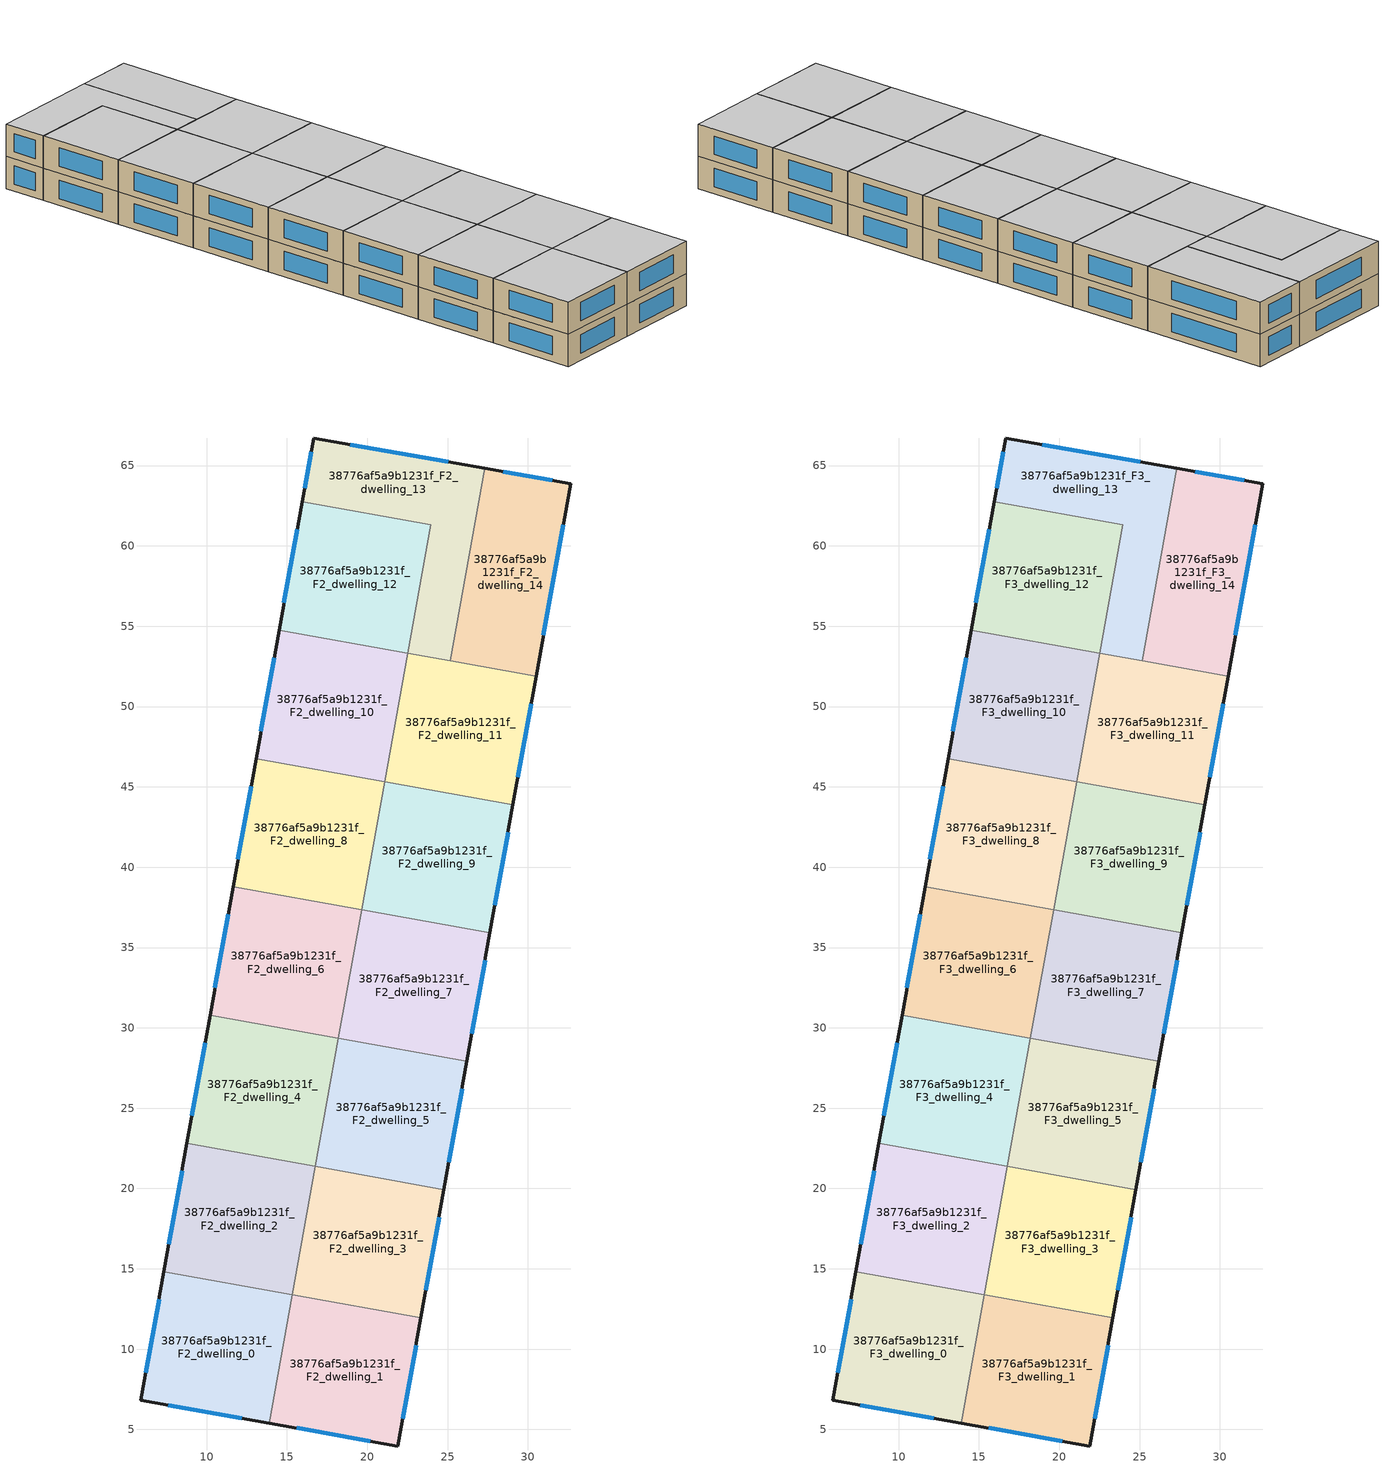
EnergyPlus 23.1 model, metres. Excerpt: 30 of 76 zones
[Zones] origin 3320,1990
38776af5a9b1231f_F2_dwelling_0
 floor to 38776af5a9b1231f_F1_dwelling_0 (EU_floor_Construction): 15.34,13.38 13.91,5.39 5.91,6.82 7.34,14.82 z6
 wall outside (EU_wall_Construction): 7.34,14.82 5.91,6.82 13.91,5.39 z6:9
 wall to 38776af5a9b1231f_F2_dwelling_1 (EU_wall_Construction): 13.91,5.39 15.34,13.38 z6:9
 wall to 38776af5a9b1231f_F2_dwelling_2 (EU_wall_Construction): 15.34,13.38 7.34,14.82 z6:9
 window (EU_Window_Construction): 7.62,6.52 12.19,5.7 / 7.04,13.1 6.22,8.53 z6.64:8.36
38776af5a9b1231f_F2_dwelling_1
 floor to 38776af5a9b1231f_F1_dwelling_1 (EU_floor_Construction): 23.34,11.95 21.91,3.97 13.91,5.39 15.34,13.38 z6
 wall outside (EU_wall_Construction): 13.91,5.39 21.91,3.97 23.34,11.95 z6:9
 wall to 38776af5a9b1231f_F2_dwelling_3 (EU_wall_Construction): 23.34,11.95 15.34,13.38 z6:9
 window (EU_Window_Construction): 15.62,5.09 20.19,4.27 / 22.22,5.68 23.03,10.24 z6.64:8.36
38776af5a9b1231f_F2_dwelling_10
 floor to 38776af5a9b1231f_F1_dwelling_10 (EU_floor_Construction): 22.51,53.32 21.07,45.33 13.07,46.76 14.51,54.75 z6
 wall outside (EU_wall_Construction): 14.51,54.75 13.07,46.76 z6:9
 wall to 38776af5a9b1231f_F2_dwelling_8 (EU_wall_Construction): 13.07,46.76 21.07,45.33 z6:9
 wall to 38776af5a9b1231f_F2_dwelling_12 (EU_wall_Construction): 22.51,53.32 14.51,54.75 z6:9
 wall to 38776af5a9b1231f_F2_dwelling_11 (EU_wall_Construction): 21.07,45.33 22.51,53.32 z6:9
 window (EU_Window_Construction): 14.2,53.04 13.38,48.47 z6.64:8.36
38776af5a9b1231f_F2_dwelling_11
 floor to 38776af5a9b1231f_F1_dwelling_11 (EU_floor_Construction): 30.5,51.88 29.07,43.89 21.07,45.33 22.51,53.32 z6
 wall outside (EU_wall_Construction): 29.07,43.89 30.5,51.88 z6:9
 wall to 38776af5a9b1231f_F2_dwelling_9 (EU_wall_Construction): 21.07,45.33 29.07,43.89 z6:9
 wall to 38776af5a9b1231f_F2_dwelling_14 (EU_wall_Construction): 30.5,51.88 25.18,52.84 z6:9
 wall to 38776af5a9b1231f_F2_dwelling_13 (EU_wall_Construction): 25.17,52.84 22.51,53.32 z6:9
 window (EU_Window_Construction): 29.38,45.6 30.2,50.17 z6.64:8.36
38776af5a9b1231f_F2_dwelling_12
 floor to 38776af5a9b1231f_F1_dwelling_12 (EU_floor_Construction): 23.94,61.3 22.51,53.32 14.51,54.75 15.94,62.74 z6
 wall outside (EU_wall_Construction): 15.94,62.74 14.51,54.75 z6:9
 wall to 38776af5a9b1231f_F2_dwelling_13 (EU_wall_Construction): 22.51,53.32 23.94,61.3 15.94,62.74 z6:9
 window (EU_Window_Construction): 15.63,61.03 14.81,56.46 z6.64:8.36
38776af5a9b1231f_F2_dwelling_13
 floor to 38776af5a9b1231f_F1_dwelling_13 (EU_floor_Construction): 27.32,64.82 25.17,52.84 22.51,53.32 23.94,61.3 15.94,62.74 16.65,66.72 z6
 wall outside (EU_wall_Construction): 27.32,64.82 16.65,66.72 15.94,62.74 z6:9
 wall to 38776af5a9b1231f_F2_dwelling_14 (EU_wall_Construction): 25.17,52.84 27.32,64.82 z6:9
 window (EU_Window_Construction): 16.5,65.87 16.09,63.59 / 25.04,65.23 18.94,66.31 z6.64:8.36
38776af5a9b1231f_F2_dwelling_14
 floor to 38776af5a9b1231f_F1_dwelling_14 (EU_floor_Construction): 32.65,63.88 30.5,51.88 25.17,52.84 27.32,64.82 z6
 wall outside (EU_wall_Construction): 30.5,51.88 32.65,63.88 27.32,64.82 z6:9
 window (EU_Window_Construction): 31.51,64.08 28.47,64.62 / 30.96,54.45 32.19,61.31 z6.64:8.36
38776af5a9b1231f_F2_dwelling_2
 floor to 38776af5a9b1231f_F1_dwelling_2 (EU_floor_Construction): 16.78,21.37 15.34,13.38 7.34,14.82 8.78,22.8 z6
 wall outside (EU_wall_Construction): 8.78,22.8 7.34,14.82 z6:9
 wall to 38776af5a9b1231f_F2_dwelling_4 (EU_wall_Construction): 16.78,21.37 8.78,22.8 z6:9
 wall to 38776af5a9b1231f_F2_dwelling_3 (EU_wall_Construction): 15.34,13.38 16.78,21.37 z6:9
 window (EU_Window_Construction): 8.47,21.09 7.65,16.53 z6.64:8.36
38776af5a9b1231f_F2_dwelling_3
 floor to 38776af5a9b1231f_F1_dwelling_3 (EU_floor_Construction): 24.77,19.93 23.34,11.95 15.34,13.38 16.78,21.37 z6
 wall outside (EU_wall_Construction): 23.34,11.95 24.77,19.93 z6:9
 wall to 38776af5a9b1231f_F2_dwelling_5 (EU_wall_Construction): 24.77,19.93 16.78,21.37 z6:9
 window (EU_Window_Construction): 23.65,13.66 24.47,18.22 z6.64:8.36
38776af5a9b1231f_F2_dwelling_4
 floor to 38776af5a9b1231f_F1_dwelling_4 (EU_floor_Construction): 18.21,29.35 16.78,21.37 8.78,22.8 10.21,30.79 z6
 wall outside (EU_wall_Construction): 10.21,30.79 8.78,22.8 z6:9
 wall to 38776af5a9b1231f_F2_dwelling_6 (EU_wall_Construction): 18.21,29.35 10.21,30.79 z6:9
 wall to 38776af5a9b1231f_F2_dwelling_5 (EU_wall_Construction): 16.78,21.37 18.21,29.35 z6:9
 window (EU_Window_Construction): 9.9,29.08 9.08,24.51 z6.64:8.36
38776af5a9b1231f_F2_dwelling_5
 floor to 38776af5a9b1231f_F1_dwelling_5 (EU_floor_Construction): 26.21,27.92 24.77,19.93 16.78,21.37 18.21,29.35 z6
 wall outside (EU_wall_Construction): 24.77,19.93 26.21,27.92 z6:9
 wall to 38776af5a9b1231f_F2_dwelling_7 (EU_wall_Construction): 26.21,27.92 18.21,29.35 z6:9
 window (EU_Window_Construction): 25.08,21.64 25.9,26.21 z6.64:8.36
38776af5a9b1231f_F2_dwelling_6
 floor to 38776af5a9b1231f_F1_dwelling_6 (EU_floor_Construction): 19.64,37.34 18.21,29.35 10.21,30.79 11.64,38.78 z6
 wall outside (EU_wall_Construction): 11.64,38.78 10.21,30.79 z6:9
 wall to 38776af5a9b1231f_F2_dwelling_8 (EU_wall_Construction): 19.64,37.34 11.64,38.78 z6:9
 wall to 38776af5a9b1231f_F2_dwelling_7 (EU_wall_Construction): 18.21,29.35 19.64,37.34 z6:9
 window (EU_Window_Construction): 11.33,37.07 10.52,32.5 z6.64:8.36
38776af5a9b1231f_F2_dwelling_7
 floor to 38776af5a9b1231f_F1_dwelling_7 (EU_floor_Construction): 27.64,35.91 26.21,27.92 18.21,29.35 19.64,37.34 z6
 wall outside (EU_wall_Construction): 26.21,27.92 27.64,35.91 z6:9
 wall to 38776af5a9b1231f_F2_dwelling_9 (EU_wall_Construction): 27.64,35.91 19.64,37.34 z6:9
 window (EU_Window_Construction): 26.51,29.63 27.33,34.2 z6.64:8.36
38776af5a9b1231f_F2_dwelling_8
 floor to 38776af5a9b1231f_F1_dwelling_8 (EU_floor_Construction): 21.07,45.33 19.64,37.34 11.64,38.78 13.07,46.76 z6
 wall outside (EU_wall_Construction): 13.07,46.76 11.64,38.78 z6:9
 wall to 38776af5a9b1231f_F2_dwelling_9 (EU_wall_Construction): 19.64,37.34 21.07,45.33 z6:9
 window (EU_Window_Construction): 12.77,45.05 11.95,40.49 z6.64:8.36
38776af5a9b1231f_F2_dwelling_9
 floor to 38776af5a9b1231f_F1_dwelling_9 (EU_floor_Construction): 29.07,43.89 27.64,35.91 19.64,37.34 21.07,45.33 z6
 wall outside (EU_wall_Construction): 27.64,35.91 29.07,43.89 z6:9
 window (EU_Window_Construction): 27.94,37.62 28.76,42.18 z6.64:8.36
38776af5a9b1231f_F3_dwelling_0
 floor to 38776af5a9b1231f_F2_dwelling_0 (EU_floor_Construction): 15.34,13.38 13.91,5.39 5.91,6.82 7.34,14.82 z9
 wall outside (EU_wall_Construction): 7.34,14.82 5.91,6.82 13.91,5.39 z9:12
 wall to 38776af5a9b1231f_F3_dwelling_1 (EU_wall_Construction): 13.91,5.39 15.34,13.38 z9:12
 wall to 38776af5a9b1231f_F3_dwelling_2 (EU_wall_Construction): 15.34,13.38 7.34,14.82 z9:12
 window (EU_Window_Construction): 7.62,6.52 12.19,5.7 / 7.04,13.1 6.22,8.53 z9.64:11.36
 ceiling to 38776af5a9b1231f_F4_dwelling_0 (EU_floor_Construction): 13.91,5.39 15.34,13.38 7.34,14.82 5.91,6.82 z12
38776af5a9b1231f_F3_dwelling_1
 floor to 38776af5a9b1231f_F2_dwelling_1 (EU_floor_Construction): 23.34,11.95 21.91,3.97 13.91,5.39 15.34,13.38 z9
 wall outside (EU_wall_Construction): 13.91,5.39 21.91,3.97 23.34,11.95 z9:12
 wall to 38776af5a9b1231f_F3_dwelling_3 (EU_wall_Construction): 23.34,11.95 15.34,13.38 z9:12
 window (EU_Window_Construction): 15.62,5.09 20.19,4.27 / 22.22,5.68 23.03,10.24 z9.64:11.36
 ceiling to 38776af5a9b1231f_F4_dwelling_1 (EU_floor_Construction): 21.91,3.97 23.34,11.95 15.34,13.38 13.91,5.39 z12
38776af5a9b1231f_F3_dwelling_10
 floor to 38776af5a9b1231f_F2_dwelling_10 (EU_floor_Construction): 22.51,53.32 21.07,45.33 13.07,46.76 14.51,54.75 z9
 wall outside (EU_wall_Construction): 14.51,54.75 13.07,46.76 z9:12
 wall to 38776af5a9b1231f_F3_dwelling_8 (EU_wall_Construction): 13.07,46.76 21.07,45.33 z9:12
 wall to 38776af5a9b1231f_F3_dwelling_12 (EU_wall_Construction): 22.51,53.32 14.51,54.75 z9:12
 wall to 38776af5a9b1231f_F3_dwelling_11 (EU_wall_Construction): 21.07,45.33 22.51,53.32 z9:12
 window (EU_Window_Construction): 14.2,53.04 13.38,48.47 z9.64:11.36
 ceiling to 38776af5a9b1231f_F4_dwelling_10 (EU_floor_Construction): 21.07,45.33 22.51,53.32 14.51,54.75 13.07,46.76 z12
38776af5a9b1231f_F3_dwelling_11
 floor to 38776af5a9b1231f_F2_dwelling_11 (EU_floor_Construction): 30.5,51.88 29.07,43.89 21.07,45.33 22.51,53.32 z9
 wall outside (EU_wall_Construction): 29.07,43.89 30.5,51.88 z9:12
 wall to 38776af5a9b1231f_F3_dwelling_9 (EU_wall_Construction): 21.07,45.33 29.07,43.89 z9:12
 wall to 38776af5a9b1231f_F3_dwelling_14 (EU_wall_Construction): 30.5,51.88 25.18,52.84 z9:12
 wall to 38776af5a9b1231f_F3_dwelling_13 (EU_wall_Construction): 25.17,52.84 22.51,53.32 z9:12
 window (EU_Window_Construction): 29.38,45.6 30.2,50.17 z9.64:11.36
 ceiling to 38776af5a9b1231f_F4_dwelling_11 (EU_floor_Construction): 29.07,43.89 30.5,51.88 22.51,53.32 21.07,45.33 z12
38776af5a9b1231f_F3_dwelling_12
 floor to 38776af5a9b1231f_F2_dwelling_12 (EU_floor_Construction): 23.94,61.3 22.51,53.32 14.51,54.75 15.94,62.74 z9
 wall outside (EU_wall_Construction): 15.94,62.74 14.51,54.75 z9:12
 wall to 38776af5a9b1231f_F3_dwelling_13 (EU_wall_Construction): 22.51,53.32 23.94,61.3 15.94,62.74 z9:12
 window (EU_Window_Construction): 15.63,61.03 14.81,56.46 z9.64:11.36
 ceiling to 38776af5a9b1231f_F4_dwelling_12 (EU_floor_Construction): 22.51,53.32 23.94,61.3 15.94,62.74 14.51,54.75 z12
38776af5a9b1231f_F3_dwelling_13
 floor to 38776af5a9b1231f_F2_dwelling_13 (EU_floor_Construction): 27.32,64.82 25.17,52.84 22.51,53.32 23.94,61.3 15.94,62.74 16.65,66.72 z9
 wall outside (EU_wall_Construction): 27.32,64.82 16.65,66.72 15.94,62.74 z9:12
 wall to 38776af5a9b1231f_F3_dwelling_14 (EU_wall_Construction): 25.17,52.84 27.32,64.82 z9:12
 window (EU_Window_Construction): 16.5,65.87 16.09,63.59 / 25.04,65.23 18.94,66.31 z9.64:11.36
 ceiling to 38776af5a9b1231f_F4_dwelling_13 (EU_floor_Construction): 25.17,52.84 27.32,64.82 16.65,66.72 15.94,62.74 23.94,61.3 22.51,53.32 z12
38776af5a9b1231f_F3_dwelling_14
 floor to 38776af5a9b1231f_F2_dwelling_14 (EU_floor_Construction): 32.65,63.88 30.5,51.88 25.17,52.84 27.32,64.82 z9
 wall outside (EU_wall_Construction): 30.5,51.88 32.65,63.88 27.32,64.82 z9:12
 window (EU_Window_Construction): 31.51,64.08 28.47,64.62 / 30.96,54.45 32.19,61.31 z9.64:11.36
 ceiling to 38776af5a9b1231f_F4_dwelling_14 (EU_floor_Construction): 30.5,51.88 32.65,63.88 27.32,64.82 25.17,52.84 z12
38776af5a9b1231f_F3_dwelling_2
 floor to 38776af5a9b1231f_F2_dwelling_2 (EU_floor_Construction): 16.78,21.37 15.34,13.38 7.34,14.82 8.78,22.8 z9
 wall outside (EU_wall_Construction): 8.78,22.8 7.34,14.82 z9:12
 wall to 38776af5a9b1231f_F3_dwelling_4 (EU_wall_Construction): 16.78,21.37 8.78,22.8 z9:12
 wall to 38776af5a9b1231f_F3_dwelling_3 (EU_wall_Construction): 15.34,13.38 16.78,21.37 z9:12
 window (EU_Window_Construction): 8.47,21.09 7.65,16.53 z9.64:11.36
 ceiling to 38776af5a9b1231f_F4_dwelling_2 (EU_floor_Construction): 15.34,13.38 16.78,21.37 8.78,22.8 7.34,14.82 z12
38776af5a9b1231f_F3_dwelling_3
 floor to 38776af5a9b1231f_F2_dwelling_3 (EU_floor_Construction): 24.77,19.93 23.34,11.95 15.34,13.38 16.78,21.37 z9
 wall outside (EU_wall_Construction): 23.34,11.95 24.77,19.93 z9:12
 wall to 38776af5a9b1231f_F3_dwelling_5 (EU_wall_Construction): 24.77,19.93 16.78,21.37 z9:12
 window (EU_Window_Construction): 23.65,13.66 24.47,18.22 z9.64:11.36
 ceiling to 38776af5a9b1231f_F4_dwelling_3 (EU_floor_Construction): 23.34,11.95 24.77,19.93 16.78,21.37 15.34,13.38 z12
38776af5a9b1231f_F3_dwelling_4
 floor to 38776af5a9b1231f_F2_dwelling_4 (EU_floor_Construction): 18.21,29.35 16.78,21.37 8.78,22.8 10.21,30.79 z9
 wall outside (EU_wall_Construction): 10.21,30.79 8.78,22.8 z9:12
 wall to 38776af5a9b1231f_F3_dwelling_6 (EU_wall_Construction): 18.21,29.35 10.21,30.79 z9:12
 wall to 38776af5a9b1231f_F3_dwelling_5 (EU_wall_Construction): 16.78,21.37 18.21,29.35 z9:12
 window (EU_Window_Construction): 9.9,29.08 9.08,24.51 z9.64:11.36
 ceiling to 38776af5a9b1231f_F4_dwelling_4 (EU_floor_Construction): 16.78,21.37 18.21,29.35 10.21,30.79 8.78,22.8 z12
38776af5a9b1231f_F3_dwelling_5
 floor to 38776af5a9b1231f_F2_dwelling_5 (EU_floor_Construction): 26.21,27.92 24.77,19.93 16.78,21.37 18.21,29.35 z9
 wall outside (EU_wall_Construction): 24.77,19.93 26.21,27.92 z9:12
 wall to 38776af5a9b1231f_F3_dwelling_7 (EU_wall_Construction): 26.21,27.92 18.21,29.35 z9:12
 window (EU_Window_Construction): 25.08,21.64 25.9,26.21 z9.64:11.36
 ceiling to 38776af5a9b1231f_F4_dwelling_5 (EU_floor_Construction): 24.77,19.93 26.21,27.92 18.21,29.35 16.78,21.37 z12
38776af5a9b1231f_F3_dwelling_6
 floor to 38776af5a9b1231f_F2_dwelling_6 (EU_floor_Construction): 19.64,37.34 18.21,29.35 10.21,30.79 11.64,38.78 z9
 wall outside (EU_wall_Construction): 11.64,38.78 10.21,30.79 z9:12
 wall to 38776af5a9b1231f_F3_dwelling_8 (EU_wall_Construction): 19.64,37.34 11.64,38.78 z9:12
 wall to 38776af5a9b1231f_F3_dwelling_7 (EU_wall_Construction): 18.21,29.35 19.64,37.34 z9:12
 window (EU_Window_Construction): 11.33,37.07 10.52,32.5 z9.64:11.36
 ceiling to 38776af5a9b1231f_F4_dwelling_6 (EU_floor_Construction): 18.21,29.35 19.64,37.34 11.64,38.78 10.21,30.79 z12
38776af5a9b1231f_F3_dwelling_7
 floor to 38776af5a9b1231f_F2_dwelling_7 (EU_floor_Construction): 27.64,35.91 26.21,27.92 18.21,29.35 19.64,37.34 z9
 wall outside (EU_wall_Construction): 26.21,27.92 27.64,35.91 z9:12
 wall to 38776af5a9b1231f_F3_dwelling_9 (EU_wall_Construction): 27.64,35.91 19.64,37.34 z9:12
 window (EU_Window_Construction): 26.51,29.63 27.33,34.2 z9.64:11.36
 ceiling to 38776af5a9b1231f_F4_dwelling_7 (EU_floor_Construction): 26.21,27.92 27.64,35.91 19.64,37.34 18.21,29.35 z12
38776af5a9b1231f_F3_dwelling_8
 floor to 38776af5a9b1231f_F2_dwelling_8 (EU_floor_Construction): 21.07,45.33 19.64,37.34 11.64,38.78 13.07,46.76 z9
 wall outside (EU_wall_Construction): 13.07,46.76 11.64,38.78 z9:12
 wall to 38776af5a9b1231f_F3_dwelling_9 (EU_wall_Construction): 19.64,37.34 21.07,45.33 z9:12
 window (EU_Window_Construction): 12.77,45.05 11.95,40.49 z9.64:11.36
 ceiling to 38776af5a9b1231f_F4_dwelling_8 (EU_floor_Construction): 19.64,37.34 21.07,45.33 13.07,46.76 11.64,38.78 z12
38776af5a9b1231f_F3_dwelling_9
 floor to 38776af5a9b1231f_F2_dwelling_9 (EU_floor_Construction): 29.07,43.89 27.64,35.91 19.64,37.34 21.07,45.33 z9
 wall outside (EU_wall_Construction): 27.64,35.91 29.07,43.89 z9:12
 window (EU_Window_Construction): 27.94,37.62 28.76,42.18 z9.64:11.36
 ceiling to 38776af5a9b1231f_F4_dwelling_9 (EU_floor_Construction): 27.64,35.91 29.07,43.89 21.07,45.33 19.64,37.34 z12
[Building]
EU S2 Campaign: North Axis=0; Terrain=City; Solar Distribution=FullExterior
[Site:Location]
Yerevan-Zvartnots.Intl.AP: Latitude=40.15; Longitude=44.383; Time Zone=4; Elevation=854
[SizingPeriod:WeatherFileDays]
AnnualSizingPeriod: Begin Month=1; Begin Day of Month=1; End Month=12; End Day of Month=31; Day of Week for Start Day=Monday; Use Weather File Daylight Saving Period=No; Use Weather File Rain and Snow Indicators=No
[MATERIAL]
EU_InternalMass_Material: Roughness=MediumRough; Thickness=0.1; Conductivity=1; Density=1800; Specific Heat=900; Thermal Absorptance=0.9; Solar Absorptance=0.7; Visible Absorptance=0.7
[MATERIAL:NOMASS] Roughness=MediumRough; Thermal Absorptance=0.9; Solar Absorptance=0.7; Visible Absorptance=0.7
Name | Thermal Resistance
EU_wall_NoMass | 1.05043
EU_floor_NoMass | 0.478065
[WINDOWMATERIAL:SIMPLEGLAZINGSYSTEM]
EU_Window_SimpleGlazing: UFactor=2.5566; Solar Heat Gain Coefficient=0.75; Visible Transmittance=0.75
[CONSTRUCTION]
EU_wall_Construction: EU_wall_NoMass
EU_floor_Construction: EU_floor_NoMass
EU_Window_Construction: EU_Window_SimpleGlazing
EU_InternalMass_Construction: EU_InternalMass_Material
[ZONE] Type=1; Multiplier=1; Ceiling Height=autocalculate; Floor Area=autocalculate; Part of Total Floor Area=Yes
Name | Volume
38776af5a9b1231f_F2_dwelling_0; 38776af5a9b1231f_F3_dwelling_0 | 197.811
38776af5a9b1231f_F2_dwelling_1; 38776af5a9b1231f_F3_dwelling_1 | 197.821
38776af5a9b1231f_F2_dwelling_10; 38776af5a9b1231f_F3_dwelling_10 | 197.833
38776af5a9b1231f_F2_dwelling_11; 38776af5a9b1231f_F3_dwelling_11 | 197.829
38776af5a9b1231f_F2_dwelling_12; 38776af5a9b1231f_F3_dwelling_12 | 197.809
38776af5a9b1231f_F2_dwelling_13; 38776af5a9b1231f_F3_dwelling_13; 38776af5a9b1231f_F2_dwelling_4; 38776af5a9b1231f_F3_dwelling_4 | 197.795
38776af5a9b1231f_F2_dwelling_14; 38776af5a9b1231f_F3_dwelling_14; 38776af5a9b1231f_F2_dwelling_6; 38776af5a9b1231f_F3_dwelling_6 | 197.818
38776af5a9b1231f_F2_dwelling_2; 38776af5a9b1231f_F3_dwelling_2 | 197.832
38776af5a9b1231f_F2_dwelling_3; 38776af5a9b1231f_F3_dwelling_3 | 197.804
38776af5a9b1231f_F2_dwelling_5; 38776af5a9b1231f_F3_dwelling_5 | 197.776
38776af5a9b1231f_F2_dwelling_7; 38776af5a9b1231f_F3_dwelling_7; 38776af5a9b1231f_F2_dwelling_9; 38776af5a9b1231f_F3_dwelling_9 | 197.791
38776af5a9b1231f_F2_dwelling_8; 38776af5a9b1231f_F3_dwelling_8 | 197.819
[INTERNALMASS] Construction=EU_InternalMass_Construction
Name | Zone or ZoneList | Surface Area
38776af5a9b1231f_F2_dwelling_0_EU_InternalMass | 38776af5a9b1231f_F2_dwelling_0 | 65.9365
38776af5a9b1231f_F2_dwelling_1_EU_InternalMass | 38776af5a9b1231f_F2_dwelling_1 | 65.9409
38776af5a9b1231f_F2_dwelling_2_EU_InternalMass | 38776af5a9b1231f_F2_dwelling_2 | 65.942
38776af5a9b1231f_F2_dwelling_3_EU_InternalMass | 38776af5a9b1231f_F2_dwelling_3 | 65.9333
38776af5a9b1231f_F2_dwelling_4_EU_InternalMass | 38776af5a9b1231f_F2_dwelling_4 | 65.9337
38776af5a9b1231f_F2_dwelling_5_EU_InternalMass | 38776af5a9b1231f_F2_dwelling_5 | 65.9255
38776af5a9b1231f_F2_dwelling_6_EU_InternalMass | 38776af5a9b1231f_F2_dwelling_6 | 65.94
38776af5a9b1231f_F2_dwelling_7_EU_InternalMass | 38776af5a9b1231f_F2_dwelling_7 | 65.9299
38776af5a9b1231f_F2_dwelling_8_EU_InternalMass | 38776af5a9b1231f_F2_dwelling_8 | 65.938
38776af5a9b1231f_F2_dwelling_9_EU_InternalMass | 38776af5a9b1231f_F2_dwelling_9 | 65.9319
38776af5a9b1231f_F2_dwelling_10_EU_InternalMass | 38776af5a9b1231f_F2_dwelling_10 | 65.9457
38776af5a9b1231f_F2_dwelling_11_EU_InternalMass | 38776af5a9b1231f_F2_dwelling_11 | 65.9362
38776af5a9b1231f_F2_dwelling_12_EU_InternalMass | 38776af5a9b1231f_F2_dwelling_12 | 65.938
38776af5a9b1231f_F2_dwelling_13_EU_InternalMass | 38776af5a9b1231f_F2_dwelling_13 | 65.9317
38776af5a9b1231f_F2_dwelling_14_EU_InternalMass | 38776af5a9b1231f_F2_dwelling_14 | 65.9374
38776af5a9b1231f_F3_dwelling_0_EU_InternalMass | 38776af5a9b1231f_F3_dwelling_0 | 65.9365
38776af5a9b1231f_F3_dwelling_1_EU_InternalMass | 38776af5a9b1231f_F3_dwelling_1 | 65.9409
38776af5a9b1231f_F3_dwelling_2_EU_InternalMass | 38776af5a9b1231f_F3_dwelling_2 | 65.942
38776af5a9b1231f_F3_dwelling_3_EU_InternalMass | 38776af5a9b1231f_F3_dwelling_3 | 65.9333
38776af5a9b1231f_F3_dwelling_4_EU_InternalMass | 38776af5a9b1231f_F3_dwelling_4 | 65.9337
38776af5a9b1231f_F3_dwelling_5_EU_InternalMass | 38776af5a9b1231f_F3_dwelling_5 | 65.9255
38776af5a9b1231f_F3_dwelling_6_EU_InternalMass | 38776af5a9b1231f_F3_dwelling_6 | 65.94
38776af5a9b1231f_F3_dwelling_7_EU_InternalMass | 38776af5a9b1231f_F3_dwelling_7 | 65.9299
38776af5a9b1231f_F3_dwelling_8_EU_InternalMass | 38776af5a9b1231f_F3_dwelling_8 | 65.938
38776af5a9b1231f_F3_dwelling_9_EU_InternalMass | 38776af5a9b1231f_F3_dwelling_9 | 65.9319
38776af5a9b1231f_F3_dwelling_10_EU_InternalMass | 38776af5a9b1231f_F3_dwelling_10 | 65.9457
38776af5a9b1231f_F3_dwelling_11_EU_InternalMass | 38776af5a9b1231f_F3_dwelling_11 | 65.9362
38776af5a9b1231f_F3_dwelling_12_EU_InternalMass | 38776af5a9b1231f_F3_dwelling_12 | 65.938
38776af5a9b1231f_F3_dwelling_13_EU_InternalMass | 38776af5a9b1231f_F3_dwelling_13 | 65.9317
38776af5a9b1231f_F3_dwelling_14_EU_InternalMass | 38776af5a9b1231f_F3_dwelling_14 | 65.9374
[OTHEREQUIPMENT] Fuel Type=Electricity; Design Level Calculation Method=Watts/Area; Power per Zone Floor Area=1; Fraction Latent=0; Fraction Radiant=0; Fraction Lost=0; Carbon Dioxide Generation Rate=0; EndUse Subcategory=EU_Step8_InternalGains
Name | Zone or ZoneList or Space or SpaceList | Schedule
EU_Step8_InternalGain_38776af5a9b1231f_F2_dwelling_0_f000 | 38776af5a9b1231f_F2_dwelling_0 | EU_Step8_GainSchedule_38776af5a9b1231f_F2_dwelling_0_f000
EU_Step8_InternalGain_38776af5a9b1231f_F2_dwelling_1_f000 | 38776af5a9b1231f_F2_dwelling_1 | EU_Step8_GainSchedule_38776af5a9b1231f_F2_dwelling_1_f000
EU_Step8_InternalGain_38776af5a9b1231f_F2_dwelling_2_f000 | 38776af5a9b1231f_F2_dwelling_2 | EU_Step8_GainSchedule_38776af5a9b1231f_F2_dwelling_2_f000
EU_Step8_InternalGain_38776af5a9b1231f_F2_dwelling_3_f000 | 38776af5a9b1231f_F2_dwelling_3 | EU_Step8_GainSchedule_38776af5a9b1231f_F2_dwelling_3_f000
EU_Step8_InternalGain_38776af5a9b1231f_F2_dwelling_4_f000 | 38776af5a9b1231f_F2_dwelling_4 | EU_Step8_GainSchedule_38776af5a9b1231f_F2_dwelling_4_f000
EU_Step8_InternalGain_38776af5a9b1231f_F2_dwelling_5_f000 | 38776af5a9b1231f_F2_dwelling_5 | EU_Step8_GainSchedule_38776af5a9b1231f_F2_dwelling_5_f000
EU_Step8_InternalGain_38776af5a9b1231f_F2_dwelling_6_f000 | 38776af5a9b1231f_F2_dwelling_6 | EU_Step8_GainSchedule_38776af5a9b1231f_F2_dwelling_6_f000
EU_Step8_InternalGain_38776af5a9b1231f_F2_dwelling_7_f000 | 38776af5a9b1231f_F2_dwelling_7 | EU_Step8_GainSchedule_38776af5a9b1231f_F2_dwelling_7_f000
EU_Step8_InternalGain_38776af5a9b1231f_F2_dwelling_8_f000 | 38776af5a9b1231f_F2_dwelling_8 | EU_Step8_GainSchedule_38776af5a9b1231f_F2_dwelling_8_f000
EU_Step8_InternalGain_38776af5a9b1231f_F2_dwelling_9_f000 | 38776af5a9b1231f_F2_dwelling_9 | EU_Step8_GainSchedule_38776af5a9b1231f_F2_dwelling_9_f000
EU_Step8_InternalGain_38776af5a9b1231f_F2_dwelling_10_f000 | 38776af5a9b1231f_F2_dwelling_10 | EU_Step8_GainSchedule_38776af5a9b1231f_F2_dwelling_10_f000
EU_Step8_InternalGain_38776af5a9b1231f_F2_dwelling_11_f000 | 38776af5a9b1231f_F2_dwelling_11 | EU_Step8_GainSchedule_38776af5a9b1231f_F2_dwelling_11_f000
EU_Step8_InternalGain_38776af5a9b1231f_F2_dwelling_12_f000 | 38776af5a9b1231f_F2_dwelling_12 | EU_Step8_GainSchedule_38776af5a9b1231f_F2_dwelling_12_f000
EU_Step8_InternalGain_38776af5a9b1231f_F2_dwelling_13_f000 | 38776af5a9b1231f_F2_dwelling_13 | EU_Step8_GainSchedule_38776af5a9b1231f_F2_dwelling_13_f000
EU_Step8_InternalGain_38776af5a9b1231f_F2_dwelling_14_f000 | 38776af5a9b1231f_F2_dwelling_14 | EU_Step8_GainSchedule_38776af5a9b1231f_F2_dwelling_14_f000
EU_Step8_InternalGain_38776af5a9b1231f_F3_dwelling_0_f000 | 38776af5a9b1231f_F3_dwelling_0 | EU_Step8_GainSchedule_38776af5a9b1231f_F3_dwelling_0_f000
EU_Step8_InternalGain_38776af5a9b1231f_F3_dwelling_1_f000 | 38776af5a9b1231f_F3_dwelling_1 | EU_Step8_GainSchedule_38776af5a9b1231f_F3_dwelling_1_f000
EU_Step8_InternalGain_38776af5a9b1231f_F3_dwelling_2_f000 | 38776af5a9b1231f_F3_dwelling_2 | EU_Step8_GainSchedule_38776af5a9b1231f_F3_dwelling_2_f000
EU_Step8_InternalGain_38776af5a9b1231f_F3_dwelling_3_f000 | 38776af5a9b1231f_F3_dwelling_3 | EU_Step8_GainSchedule_38776af5a9b1231f_F3_dwelling_3_f000
EU_Step8_InternalGain_38776af5a9b1231f_F3_dwelling_4_f000 | 38776af5a9b1231f_F3_dwelling_4 | EU_Step8_GainSchedule_38776af5a9b1231f_F3_dwelling_4_f000
EU_Step8_InternalGain_38776af5a9b1231f_F3_dwelling_5_f000 | 38776af5a9b1231f_F3_dwelling_5 | EU_Step8_GainSchedule_38776af5a9b1231f_F3_dwelling_5_f000
EU_Step8_InternalGain_38776af5a9b1231f_F3_dwelling_6_f000 | 38776af5a9b1231f_F3_dwelling_6 | EU_Step8_GainSchedule_38776af5a9b1231f_F3_dwelling_6_f000
EU_Step8_InternalGain_38776af5a9b1231f_F3_dwelling_7_f000 | 38776af5a9b1231f_F3_dwelling_7 | EU_Step8_GainSchedule_38776af5a9b1231f_F3_dwelling_7_f000
EU_Step8_InternalGain_38776af5a9b1231f_F3_dwelling_8_f000 | 38776af5a9b1231f_F3_dwelling_8 | EU_Step8_GainSchedule_38776af5a9b1231f_F3_dwelling_8_f000
EU_Step8_InternalGain_38776af5a9b1231f_F3_dwelling_9_f000 | 38776af5a9b1231f_F3_dwelling_9 | EU_Step8_GainSchedule_38776af5a9b1231f_F3_dwelling_9_f000
EU_Step8_InternalGain_38776af5a9b1231f_F3_dwelling_10_f000 | 38776af5a9b1231f_F3_dwelling_10 | EU_Step8_GainSchedule_38776af5a9b1231f_F3_dwelling_10_f000
EU_Step8_InternalGain_38776af5a9b1231f_F3_dwelling_11_f000 | 38776af5a9b1231f_F3_dwelling_11 | EU_Step8_GainSchedule_38776af5a9b1231f_F3_dwelling_11_f000
EU_Step8_InternalGain_38776af5a9b1231f_F3_dwelling_12_f000 | 38776af5a9b1231f_F3_dwelling_12 | EU_Step8_GainSchedule_38776af5a9b1231f_F3_dwelling_12_f000
EU_Step8_InternalGain_38776af5a9b1231f_F3_dwelling_13_f000 | 38776af5a9b1231f_F3_dwelling_13 | EU_Step8_GainSchedule_38776af5a9b1231f_F3_dwelling_13_f000
EU_Step8_InternalGain_38776af5a9b1231f_F3_dwelling_14_f000 | 38776af5a9b1231f_F3_dwelling_14 | EU_Step8_GainSchedule_38776af5a9b1231f_F3_dwelling_14_f000
[ZONEVENTILATION:DESIGNFLOWRATE] Schedule=EU_AlwaysOn; Design Flow Rate Calculation Method=AirChanges/Hour; Air Changes per Hour=0.557805; Ventilation Type=Natural; Fan Pressure Rise=0; Fan Total Efficiency=1; Constant Term Coefficient=1; Temperature Term Coefficient=0; Velocity Term Coefficient=0; Velocity Squared Term Coefficient=0; Minimum Indoor Temperature=-100; Maximum Indoor Temperature=100; Delta Temperature=-100; Minimum Outdoor Temperature=-100; Maximum Outdoor Temperature=100; Maximum Wind Speed=40
Name | Zone or ZoneList or Space or SpaceList
EU_ConstantAir_38776af5a9b1231f_F2_dwelling_0 | 38776af5a9b1231f_F2_dwelling_0
EU_ConstantAir_38776af5a9b1231f_F2_dwelling_1 | 38776af5a9b1231f_F2_dwelling_1
EU_ConstantAir_38776af5a9b1231f_F2_dwelling_2 | 38776af5a9b1231f_F2_dwelling_2
EU_ConstantAir_38776af5a9b1231f_F2_dwelling_3 | 38776af5a9b1231f_F2_dwelling_3
EU_ConstantAir_38776af5a9b1231f_F2_dwelling_4 | 38776af5a9b1231f_F2_dwelling_4
EU_ConstantAir_38776af5a9b1231f_F2_dwelling_5 | 38776af5a9b1231f_F2_dwelling_5
EU_ConstantAir_38776af5a9b1231f_F2_dwelling_6 | 38776af5a9b1231f_F2_dwelling_6
EU_ConstantAir_38776af5a9b1231f_F2_dwelling_7 | 38776af5a9b1231f_F2_dwelling_7
EU_ConstantAir_38776af5a9b1231f_F2_dwelling_8 | 38776af5a9b1231f_F2_dwelling_8
EU_ConstantAir_38776af5a9b1231f_F2_dwelling_9 | 38776af5a9b1231f_F2_dwelling_9
EU_ConstantAir_38776af5a9b1231f_F2_dwelling_10 | 38776af5a9b1231f_F2_dwelling_10
EU_ConstantAir_38776af5a9b1231f_F2_dwelling_11 | 38776af5a9b1231f_F2_dwelling_11
EU_ConstantAir_38776af5a9b1231f_F2_dwelling_12 | 38776af5a9b1231f_F2_dwelling_12
EU_ConstantAir_38776af5a9b1231f_F2_dwelling_13 | 38776af5a9b1231f_F2_dwelling_13
EU_ConstantAir_38776af5a9b1231f_F2_dwelling_14 | 38776af5a9b1231f_F2_dwelling_14
EU_ConstantAir_38776af5a9b1231f_F3_dwelling_0 | 38776af5a9b1231f_F3_dwelling_0
EU_ConstantAir_38776af5a9b1231f_F3_dwelling_1 | 38776af5a9b1231f_F3_dwelling_1
EU_ConstantAir_38776af5a9b1231f_F3_dwelling_2 | 38776af5a9b1231f_F3_dwelling_2
EU_ConstantAir_38776af5a9b1231f_F3_dwelling_3 | 38776af5a9b1231f_F3_dwelling_3
EU_ConstantAir_38776af5a9b1231f_F3_dwelling_4 | 38776af5a9b1231f_F3_dwelling_4
EU_ConstantAir_38776af5a9b1231f_F3_dwelling_5 | 38776af5a9b1231f_F3_dwelling_5
EU_ConstantAir_38776af5a9b1231f_F3_dwelling_6 | 38776af5a9b1231f_F3_dwelling_6
EU_ConstantAir_38776af5a9b1231f_F3_dwelling_7 | 38776af5a9b1231f_F3_dwelling_7
EU_ConstantAir_38776af5a9b1231f_F3_dwelling_8 | 38776af5a9b1231f_F3_dwelling_8
EU_ConstantAir_38776af5a9b1231f_F3_dwelling_9 | 38776af5a9b1231f_F3_dwelling_9
EU_ConstantAir_38776af5a9b1231f_F3_dwelling_10 | 38776af5a9b1231f_F3_dwelling_10
EU_ConstantAir_38776af5a9b1231f_F3_dwelling_11 | 38776af5a9b1231f_F3_dwelling_11
EU_ConstantAir_38776af5a9b1231f_F3_dwelling_12 | 38776af5a9b1231f_F3_dwelling_12
EU_ConstantAir_38776af5a9b1231f_F3_dwelling_13 | 38776af5a9b1231f_F3_dwelling_13
EU_ConstantAir_38776af5a9b1231f_F3_dwelling_14 | 38776af5a9b1231f_F3_dwelling_14
[HVACTEMPLATE:THERMOSTAT] Constant Heating Setpoint=20; Constant Cooling Setpoint=50
EU_HeatOnly_38776af5a9b1231f_F0_dwelling_13; EU_HeatOnly_38776af5a9b1231f_F0_dwelling_14; EU_HeatOnly_38776af5a9b1231f_F0_dwelling_15; EU_HeatOnly_38776af5a9b1231f_F1_dwelling_0; EU_HeatOnly_38776af5a9b1231f_F1_dwelling_1; EU_HeatOnly_38776af5a9b1231f_F1_dwelling_2; EU_HeatOnly_38776af5a9b1231f_F1_dwelling_3; EU_HeatOnly_38776af5a9b1231f_F1_dwelling_4; EU_HeatOnly_38776af5a9b1231f_F1_dwelling_5; EU_HeatOnly_38776af5a9b1231f_F1_dwelling_6; EU_HeatOnly_38776af5a9b1231f_F1_dwelling_7; EU_HeatOnly_38776af5a9b1231f_F1_dwelling_8; EU_HeatOnly_38776af5a9b1231f_F1_dwelling_9; EU_HeatOnly_38776af5a9b1231f_F1_dwelling_10; EU_HeatOnly_38776af5a9b1231f_F1_dwelling_11; EU_HeatOnly_38776af5a9b1231f_F1_dwelling_12; EU_HeatOnly_38776af5a9b1231f_F1_dwelling_13; EU_HeatOnly_38776af5a9b1231f_F1_dwelling_14; EU_HeatOnly_38776af5a9b1231f_F2_dwelling_0; EU_HeatOnly_38776af5a9b1231f_F2_dwelling_1; EU_HeatOnly_38776af5a9b1231f_F2_dwelling_2; EU_HeatOnly_38776af5a9b1231f_F2_dwelling_3; EU_HeatOnly_38776af5a9b1231f_F2_dwelling_4; EU_HeatOnly_38776af5a9b1231f_F2_dwelling_5; EU_HeatOnly_38776af5a9b1231f_F2_dwelling_6; EU_HeatOnly_38776af5a9b1231f_F2_dwelling_7; EU_HeatOnly_38776af5a9b1231f_F2_dwelling_8; EU_HeatOnly_38776af5a9b1231f_F2_dwelling_9; EU_HeatOnly_38776af5a9b1231f_F2_dwelling_10; EU_HeatOnly_38776af5a9b1231f_F2_dwelling_11; EU_HeatOnly_38776af5a9b1231f_F2_dwelling_12; EU_HeatOnly_38776af5a9b1231f_F2_dwelling_13; EU_HeatOnly_38776af5a9b1231f_F2_dwelling_14; EU_HeatOnly_38776af5a9b1231f_F3_dwelling_0; EU_HeatOnly_38776af5a9b1231f_F3_dwelling_1; EU_HeatOnly_38776af5a9b1231f_F3_dwelling_2; EU_HeatOnly_38776af5a9b1231f_F3_dwelling_3; EU_HeatOnly_38776af5a9b1231f_F3_dwelling_4; EU_HeatOnly_38776af5a9b1231f_F3_dwelling_5; EU_HeatOnly_38776af5a9b1231f_F3_dwelling_6; EU_HeatOnly_38776af5a9b1231f_F3_dwelling_7; EU_HeatOnly_38776af5a9b1231f_F3_dwelling_8; EU_HeatOnly_38776af5a9b1231f_F3_dwelling_9; EU_HeatOnly_38776af5a9b1231f_F3_dwelling_10; EU_HeatOnly_38776af5a9b1231f_F3_dwelling_11; EU_HeatOnly_38776af5a9b1231f_F3_dwelling_12; EU_HeatOnly_38776af5a9b1231f_F3_dwelling_13; EU_HeatOnly_38776af5a9b1231f_F3_dwelling_14; EU_HeatOnly_38776af5a9b1231f_F4_dwelling_0; EU_HeatOnly_38776af5a9b1231f_F4_dwelling_1; EU_HeatOnly_38776af5a9b1231f_F4_dwelling_2; EU_HeatOnly_38776af5a9b1231f_F4_dwelling_3; EU_HeatOnly_38776af5a9b1231f_F4_dwelling_4; EU_HeatOnly_38776af5a9b1231f_F4_dwelling_5; EU_HeatOnly_38776af5a9b1231f_F4_dwelling_6; EU_HeatOnly_38776af5a9b1231f_F4_dwelling_7; EU_HeatOnly_38776af5a9b1231f_F4_dwelling_8; EU_HeatOnly_38776af5a9b1231f_F4_dwelling_9; EU_HeatOnly_38776af5a9b1231f_F4_dwelling_10; EU_HeatOnly_38776af5a9b1231f_F4_dwelling_11; EU_HeatOnly_38776af5a9b1231f_F4_dwelling_12; EU_HeatOnly_38776af5a9b1231f_F4_dwelling_13; EU_HeatOnly_38776af5a9b1231f_F4_dwelling_14
[HVACTEMPLATE:ZONE:IDEALLOADSAIRSYSTEM] System Availability Schedule=EU_AlwaysOn; Maximum Heating Supply Air Temperature=50; Minimum Cooling Supply Air Temperature=13; Maximum Heating Supply Air Humidity Ratio=0.0156; Minimum Cooling Supply Air Humidity Ratio=0.0077; Heating Limit=NoLimit; Cooling Limit=NoLimit; Heating Availability Schedule=EU_AlwaysOn; Cooling Availability Schedule=EU_CoolingOff; Dehumidification Control Type=ConstantSensibleHeatRatio; Cooling Sensible Heat Ratio=0.7; Dehumidification Setpoint=60; Humidification Control Type=None; Humidification Setpoint=30; Outdoor Air Method=None; Outdoor Air Flow Rate per Person=0.00944; Outdoor Air Flow Rate per Zone Floor Area=0; Outdoor Air Flow Rate per Zone=0; Demand Controlled Ventilation Type=None; Outdoor Air Economizer Type=NoEconomizer; Heat Recovery Type=None; Sensible Heat Recovery Effectiveness=0.7; Latent Heat Recovery Effectiveness=0.65
Name | Template Thermostat
38776af5a9b1231f_F2_dwelling_0 | EU_HeatOnly_38776af5a9b1231f_F2_dwelling_0
38776af5a9b1231f_F2_dwelling_1 | EU_HeatOnly_38776af5a9b1231f_F2_dwelling_1
38776af5a9b1231f_F2_dwelling_2 | EU_HeatOnly_38776af5a9b1231f_F2_dwelling_2
38776af5a9b1231f_F2_dwelling_3 | EU_HeatOnly_38776af5a9b1231f_F2_dwelling_3
38776af5a9b1231f_F2_dwelling_4 | EU_HeatOnly_38776af5a9b1231f_F2_dwelling_4
38776af5a9b1231f_F2_dwelling_5 | EU_HeatOnly_38776af5a9b1231f_F2_dwelling_5
38776af5a9b1231f_F2_dwelling_6 | EU_HeatOnly_38776af5a9b1231f_F2_dwelling_6
38776af5a9b1231f_F2_dwelling_7 | EU_HeatOnly_38776af5a9b1231f_F2_dwelling_7
38776af5a9b1231f_F2_dwelling_8 | EU_HeatOnly_38776af5a9b1231f_F2_dwelling_8
38776af5a9b1231f_F2_dwelling_9 | EU_HeatOnly_38776af5a9b1231f_F2_dwelling_9
38776af5a9b1231f_F2_dwelling_10 | EU_HeatOnly_38776af5a9b1231f_F2_dwelling_10
38776af5a9b1231f_F2_dwelling_11 | EU_HeatOnly_38776af5a9b1231f_F2_dwelling_11
38776af5a9b1231f_F2_dwelling_12 | EU_HeatOnly_38776af5a9b1231f_F2_dwelling_12
38776af5a9b1231f_F2_dwelling_13 | EU_HeatOnly_38776af5a9b1231f_F2_dwelling_13
38776af5a9b1231f_F2_dwelling_14 | EU_HeatOnly_38776af5a9b1231f_F2_dwelling_14
38776af5a9b1231f_F3_dwelling_0 | EU_HeatOnly_38776af5a9b1231f_F3_dwelling_0
38776af5a9b1231f_F3_dwelling_1 | EU_HeatOnly_38776af5a9b1231f_F3_dwelling_1
38776af5a9b1231f_F3_dwelling_2 | EU_HeatOnly_38776af5a9b1231f_F3_dwelling_2
38776af5a9b1231f_F3_dwelling_3 | EU_HeatOnly_38776af5a9b1231f_F3_dwelling_3
38776af5a9b1231f_F3_dwelling_4 | EU_HeatOnly_38776af5a9b1231f_F3_dwelling_4
38776af5a9b1231f_F3_dwelling_5 | EU_HeatOnly_38776af5a9b1231f_F3_dwelling_5
38776af5a9b1231f_F3_dwelling_6 | EU_HeatOnly_38776af5a9b1231f_F3_dwelling_6
38776af5a9b1231f_F3_dwelling_7 | EU_HeatOnly_38776af5a9b1231f_F3_dwelling_7
38776af5a9b1231f_F3_dwelling_8 | EU_HeatOnly_38776af5a9b1231f_F3_dwelling_8
38776af5a9b1231f_F3_dwelling_9 | EU_HeatOnly_38776af5a9b1231f_F3_dwelling_9
38776af5a9b1231f_F3_dwelling_10 | EU_HeatOnly_38776af5a9b1231f_F3_dwelling_10
38776af5a9b1231f_F3_dwelling_11 | EU_HeatOnly_38776af5a9b1231f_F3_dwelling_11
38776af5a9b1231f_F3_dwelling_12 | EU_HeatOnly_38776af5a9b1231f_F3_dwelling_12
38776af5a9b1231f_F3_dwelling_13 | EU_HeatOnly_38776af5a9b1231f_F3_dwelling_13
38776af5a9b1231f_F3_dwelling_14 | EU_HeatOnly_38776af5a9b1231f_F3_dwelling_14
[SIZING:ZONE] Zone Cooling Design Supply Air Temperature Input Method=SupplyAirTemperature; Zone Cooling Design Supply Air Temperature=13; Zone Heating Design Supply Air Temperature Input Method=SupplyAirTemperature; Zone Heating Design Supply Air Temperature=50; Zone Cooling Design Supply Air Humidity Ratio=0.008; Zone Heating Design Supply Air Humidity Ratio=0.008; Cooling Design Air Flow Method=DesignDay; Cooling Design Air Flow Rate=0; Cooling Minimum Air Flow per Zone Floor Area=0.000762; Cooling Minimum Air Flow=0; Cooling Minimum Air Flow Fraction=0.2; Heating Design Air Flow Method=DesignDay; Heating Design Air Flow Rate=0; Heating Maximum Air Flow per Zone Floor Area=0.002032; Heating Maximum Air Flow=0.141576; Heating Maximum Air Flow Fraction=0.3; Account for Dedicated Outdoor Air System=No; Dedicated Outdoor Air System Control Strategy=NeutralSupplyAir; Dedicated Outdoor Air Low Setpoint Temperature for Design=autosize; Dedicated Outdoor Air High Setpoint Temperature for Design=autosize; Zone Load Sizing Method=Sensible Load Only No Latent Load; Zone Latent Cooling Design Supply Air Humidity Ratio Input Method=HumidityRatioDifference; Zone Cooling Design Supply Air Humidity Ratio Difference=0.005; Zone Latent Heating Design Supply Air Humidity Ratio Input Method=HumidityRatioDifference; Zone Humidification Design Supply Air Humidity Ratio Difference=0.005
38776af5a9b1231f_F2_dwelling_0; 38776af5a9b1231f_F2_dwelling_1; 38776af5a9b1231f_F2_dwelling_2; 38776af5a9b1231f_F2_dwelling_3; 38776af5a9b1231f_F2_dwelling_4; 38776af5a9b1231f_F2_dwelling_5; 38776af5a9b1231f_F2_dwelling_6; 38776af5a9b1231f_F2_dwelling_7; 38776af5a9b1231f_F2_dwelling_8; 38776af5a9b1231f_F2_dwelling_9; 38776af5a9b1231f_F2_dwelling_10; 38776af5a9b1231f_F2_dwelling_11; 38776af5a9b1231f_F2_dwelling_12; 38776af5a9b1231f_F2_dwelling_13; 38776af5a9b1231f_F2_dwelling_14; 38776af5a9b1231f_F3_dwelling_0; 38776af5a9b1231f_F3_dwelling_1; 38776af5a9b1231f_F3_dwelling_2; 38776af5a9b1231f_F3_dwelling_3; 38776af5a9b1231f_F3_dwelling_4; 38776af5a9b1231f_F3_dwelling_5; 38776af5a9b1231f_F3_dwelling_6; 38776af5a9b1231f_F3_dwelling_7; 38776af5a9b1231f_F3_dwelling_8; 38776af5a9b1231f_F3_dwelling_9; 38776af5a9b1231f_F3_dwelling_10; 38776af5a9b1231f_F3_dwelling_11; 38776af5a9b1231f_F3_dwelling_12; 38776af5a9b1231f_F3_dwelling_13; 38776af5a9b1231f_F3_dwelling_14
[SCHEDULE:CONSTANT]
Name | Hourly Value
EU_AlwaysOn | 1
EU_CoolingOff | 0
[SCHEDULE:FILE] Column Number=1; Rows to Skip at Top=0; Number of Hours of Data=8760; Column Separator=Comma; Interpolate to Timestep=No; Minutes per Item=60; Adjust Schedule for Daylight Savings=Yes
Name | File
EU_Step8_GainSchedule_38776af5a9b1231f_F2_dwelling_0_f000 | ../../schedules/38776af5a9b1231f/38776af5a9b1231f_F2_dwelling_0_f000_gain.csv
EU_Step8_GainSchedule_38776af5a9b1231f_F2_dwelling_1_f000 | ../../schedules/38776af5a9b1231f/38776af5a9b1231f_F2_dwelling_1_f000_gain.csv
EU_Step8_GainSchedule_38776af5a9b1231f_F2_dwelling_2_f000 | ../../schedules/38776af5a9b1231f/38776af5a9b1231f_F2_dwelling_2_f000_gain.csv
EU_Step8_GainSchedule_38776af5a9b1231f_F2_dwelling_3_f000 | ../../schedules/38776af5a9b1231f/38776af5a9b1231f_F2_dwelling_3_f000_gain.csv
EU_Step8_GainSchedule_38776af5a9b1231f_F2_dwelling_4_f000 | ../../schedules/38776af5a9b1231f/38776af5a9b1231f_F2_dwelling_4_f000_gain.csv
EU_Step8_GainSchedule_38776af5a9b1231f_F2_dwelling_5_f000 | ../../schedules/38776af5a9b1231f/38776af5a9b1231f_F2_dwelling_5_f000_gain.csv
EU_Step8_GainSchedule_38776af5a9b1231f_F2_dwelling_6_f000 | ../../schedules/38776af5a9b1231f/38776af5a9b1231f_F2_dwelling_6_f000_gain.csv
EU_Step8_GainSchedule_38776af5a9b1231f_F2_dwelling_7_f000 | ../../schedules/38776af5a9b1231f/38776af5a9b1231f_F2_dwelling_7_f000_gain.csv
EU_Step8_GainSchedule_38776af5a9b1231f_F2_dwelling_8_f000 | ../../schedules/38776af5a9b1231f/38776af5a9b1231f_F2_dwelling_8_f000_gain.csv
EU_Step8_GainSchedule_38776af5a9b1231f_F2_dwelling_9_f000 | ../../schedules/38776af5a9b1231f/38776af5a9b1231f_F2_dwelling_9_f000_gain.csv
EU_Step8_GainSchedule_38776af5a9b1231f_F2_dwelling_10_f000 | ../../schedules/38776af5a9b1231f/38776af5a9b1231f_F2_dwelling_10_f000_gain.csv
EU_Step8_GainSchedule_38776af5a9b1231f_F2_dwelling_11_f000 | ../../schedules/38776af5a9b1231f/38776af5a9b1231f_F2_dwelling_11_f000_gain.csv
EU_Step8_GainSchedule_38776af5a9b1231f_F2_dwelling_12_f000 | ../../schedules/38776af5a9b1231f/38776af5a9b1231f_F2_dwelling_12_f000_gain.csv
EU_Step8_GainSchedule_38776af5a9b1231f_F2_dwelling_13_f000 | ../../schedules/38776af5a9b1231f/38776af5a9b1231f_F2_dwelling_13_f000_gain.csv
EU_Step8_GainSchedule_38776af5a9b1231f_F2_dwelling_14_f000 | ../../schedules/38776af5a9b1231f/38776af5a9b1231f_F2_dwelling_14_f000_gain.csv
EU_Step8_GainSchedule_38776af5a9b1231f_F3_dwelling_0_f000 | ../../schedules/38776af5a9b1231f/38776af5a9b1231f_F3_dwelling_0_f000_gain.csv
EU_Step8_GainSchedule_38776af5a9b1231f_F3_dwelling_1_f000 | ../../schedules/38776af5a9b1231f/38776af5a9b1231f_F3_dwelling_1_f000_gain.csv
EU_Step8_GainSchedule_38776af5a9b1231f_F3_dwelling_2_f000 | ../../schedules/38776af5a9b1231f/38776af5a9b1231f_F3_dwelling_2_f000_gain.csv
EU_Step8_GainSchedule_38776af5a9b1231f_F3_dwelling_3_f000 | ../../schedules/38776af5a9b1231f/38776af5a9b1231f_F3_dwelling_3_f000_gain.csv
EU_Step8_GainSchedule_38776af5a9b1231f_F3_dwelling_4_f000 | ../../schedules/38776af5a9b1231f/38776af5a9b1231f_F3_dwelling_4_f000_gain.csv
EU_Step8_GainSchedule_38776af5a9b1231f_F3_dwelling_5_f000 | ../../schedules/38776af5a9b1231f/38776af5a9b1231f_F3_dwelling_5_f000_gain.csv
EU_Step8_GainSchedule_38776af5a9b1231f_F3_dwelling_6_f000 | ../../schedules/38776af5a9b1231f/38776af5a9b1231f_F3_dwelling_6_f000_gain.csv
EU_Step8_GainSchedule_38776af5a9b1231f_F3_dwelling_7_f000 | ../../schedules/38776af5a9b1231f/38776af5a9b1231f_F3_dwelling_7_f000_gain.csv
EU_Step8_GainSchedule_38776af5a9b1231f_F3_dwelling_8_f000 | ../../schedules/38776af5a9b1231f/38776af5a9b1231f_F3_dwelling_8_f000_gain.csv
EU_Step8_GainSchedule_38776af5a9b1231f_F3_dwelling_9_f000 | ../../schedules/38776af5a9b1231f/38776af5a9b1231f_F3_dwelling_9_f000_gain.csv
EU_Step8_GainSchedule_38776af5a9b1231f_F3_dwelling_10_f000 | ../../schedules/38776af5a9b1231f/38776af5a9b1231f_F3_dwelling_10_f000_gain.csv
EU_Step8_GainSchedule_38776af5a9b1231f_F3_dwelling_11_f000 | ../../schedules/38776af5a9b1231f/38776af5a9b1231f_F3_dwelling_11_f000_gain.csv
EU_Step8_GainSchedule_38776af5a9b1231f_F3_dwelling_12_f000 | ../../schedules/38776af5a9b1231f/38776af5a9b1231f_F3_dwelling_12_f000_gain.csv
EU_Step8_GainSchedule_38776af5a9b1231f_F3_dwelling_13_f000 | ../../schedules/38776af5a9b1231f/38776af5a9b1231f_F3_dwelling_13_f000_gain.csv
EU_Step8_GainSchedule_38776af5a9b1231f_F3_dwelling_14_f000 | ../../schedules/38776af5a9b1231f/38776af5a9b1231f_F3_dwelling_14_f000_gain.csv
